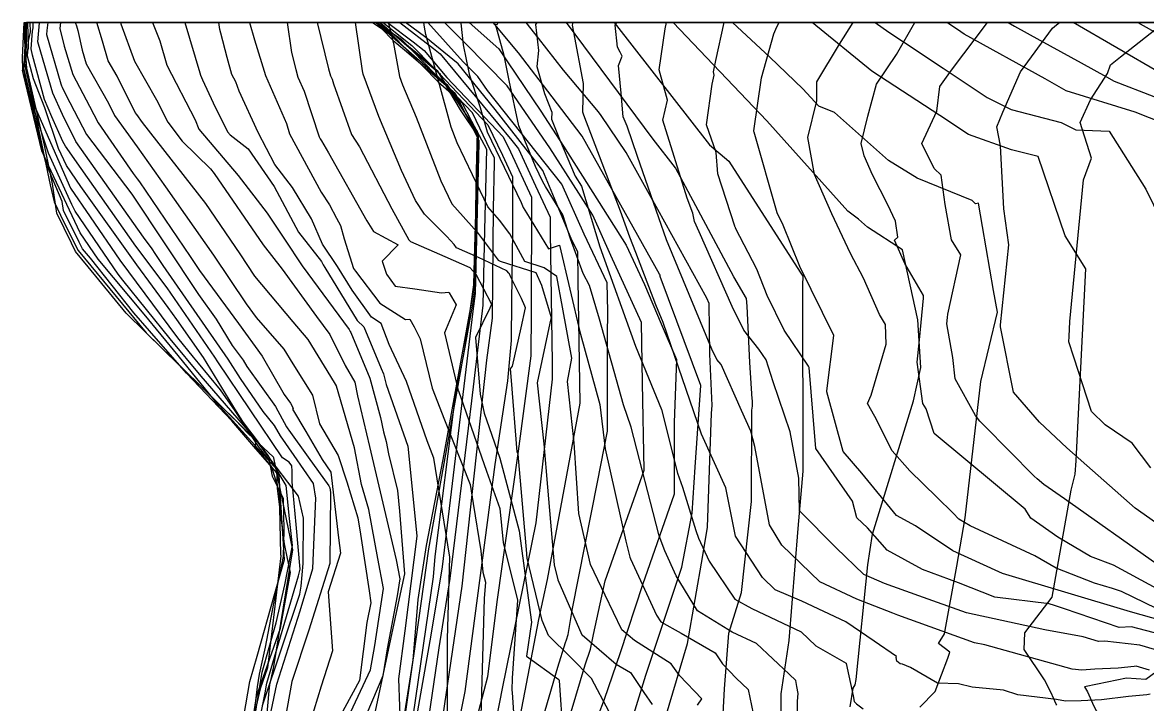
# Model space of a CAD drawing. Extents: x 0 to 298, y 0 to 220.
# Drawn here: x 0.01 to 49.19, y 190.17 to 220 of the extents above; entities that cross this region are included whole.
import ezdxf

# ---------------------------------------------------------------- set-up
doc = ezdxf.new("R2010")
doc.units = 0
doc.layers.add('LINES', color=1, linetype='CONTINUOUS')

msp = doc.modelspace()

# ---------------------------------------------------------------- linework, layer by layer
at = {"layer": 'LINES', "color": 1}
for points in [[(10.042, 189.292, 0), (10.236, 190.522, 0), (11.285, 193.507, 0), (11.727, 195.946, 0), (11.596, 196.554, 0), (11.456, 197.193, 0), (11.153, 199.615, 0), (11.122, 200.451, 0), (8.783, 203.047, 0), (8.696, 203.147, 0), (8.674, 203.174, 0), (8.674, 203.179, 0), (8.584, 203.268, 0), (6.81, 205.438, 0), (5.326, 207.25, 0), (3.318, 209.654, 0), (2.536, 210.805, 0), (1.138, 213.745, 0), (0.858, 214.382, 0), (0.048, 217.725, 0), (0.009, 217.898, 0), (0.026, 217.964, 0), (0.015, 218.472, 0), (0.081, 220, 0), (10.738, 220, 0), (15.314, 220, 0)], [(10.501, 190.134, 0), (10.56, 190.308, 0), (12.139, 194.996, 0), (12.19, 195.353, 0), (12.285, 196.346, 0), (12.288, 198.32, 0), (12.076, 199.291, 0), (10.636, 201.18, 0), (10.229, 201.751, 0), (7.812, 204.534, 0), (6.462, 206.164, 0), (4.398, 208.731, 0), (4.187, 208.995, 0), (2.314, 211.751, 0), (2.167, 212.046, 0), (1.936, 212.546, 0), (1.139, 214.281, 0), (0.471, 216.306, 0), (0.046, 218.056, 0), (0.133, 218.516, 0), (0.104, 220, 0), (10.741, 220, 0), (15.473, 220, 0), (15.658, 219.877, 0), (16.141, 219.487, 0), (18.177, 217.407, 0), (19.217, 216.494, 0), (19.644, 215.686, 0), (20.296, 214.465, 0), (20.208, 210.914, 0), (20.133, 207.641, 0), (19.63, 203.457, 0), (18.692, 195.678, 0), (18.202, 192.646, 0), (17.678, 189.086, 0)], [(9.599, 189.135, 0), (9.949, 191.175, 0), (10.264, 192.285, 0), (11.044, 195.033, 0), (11.469, 196.519, 0), (11.292, 199.247, 0), (11.233, 200.188, 0), (10.202, 201.356, 0), (9.166, 202.577, 0), (7.18, 204.657, 0), (5.565, 206.511, 0), (4.878, 207.306, 0), (2.975, 209.693, 0), (2.635, 210.104, 0), (2.492, 210.392, 0), (1.805, 211.773, 0), (1.745, 212.164, 0), (1.024, 213.856, 0), (0.44, 216.286, 0), (0.07, 217.911, 0), (0.129, 218.965, 0), (0.099, 219.383, 0), (0.094, 220, 0), (12.713, 220, 0), (14.501, 220, 0), (15.448, 220, 0), (15.826, 219.691, 0), (18.561, 217.283, 0), (19.072, 216.519, 0), (19.929, 215.024, 0), (19.836, 211.174, 0), (19.783, 208.243, 0), (19.316, 205.642, 0)], [(19.231, 195.355, 0), (20.309, 205.239, 0), (20.556, 207.073, 0), (20.592, 211.867, 0), (20.639, 213.854, 0), (20.644, 214.086, 0), (20.474, 214.406, 0), (19.686, 216.054, 0), (19.031, 216.741, 0), (16.587, 219.236, 0), (16.461, 219.323, 0), (15.474, 220, 0), (8.447, 220, 0), (0.23, 220, 0), (0.253, 218.865, 0), (0.085, 218.216, 0), (0.477, 216.501, 0), (0.483, 216.476, 0), (0.521, 216.389, 0), (2.113, 212.748, 0), (2.97, 211.496, 0), (4.263, 209.606, 0), (6.778, 206.205, 0), (7.469, 205.361, 0), (7.685, 205.096, 0), (8.647, 203.928, 0), (9.296, 203.012, 0), (10.313, 201.456, 0), (10.79, 200.841, 0), (10.929, 200.154, 0), (11.401, 199.204, 0), (11.428, 197.799, 0), (11.411, 196.643, 0), (10.987, 194.585, 0), (10.624, 192.678, 0), (10.355, 191.503, 0), (10.269, 190.953, 0), (9.803, 187.061, 0)], [(10.573, 188.308, 0), (10.799, 190.764, 0), (10.825, 191.038, 0), (10.896, 191.356, 0), (10.997, 191.839, 0), (11.822, 196.937, 0), (10.989, 200.955, 0), (10.978, 200.994, 0), (9.859, 202.039, 0), (9.309, 202.63, 0), (6.193, 205.663, 0), (4.534, 207.282, 0), (2.876, 209.31, 0), (2.326, 209.983, 0), (2.146, 210.356, 0), (1.515, 211.666, 0), (1.318, 212.938, 0), (0.964, 214.642, 0), (0.2, 218.001, 0), (0.156, 218.599, 0), (0.145, 220, 0), (6.098, 220, 0), (6.942, 220, 0), (15.621, 220, 0), (17.432, 218.518, 0), (18.142, 217.895, 0), (18.37, 217.511, 0), (19.892, 215.236, 0), (19.838, 213.508, 0), (19.748, 208.446, 0), (18.389, 200.883, 0)], [(16.634, 189.248, 0), (17.119, 192.301, 0), (17.767, 196.979, 0), (19.357, 205.829, 0), (19.733, 208.526, 0), (19.761, 209.668, 0), (19.928, 215.033, 0), (19.161, 216.179, 0), (18.462, 217.357, 0), (18.28, 217.72, 0), (17.439, 218.44, 0), (15.634, 220, 0), (2.441, 220, 0), (1.831, 220, 0), (0.181, 220, 0), (0.171, 219.77, 0), (0.158, 217.972, 0), (1.212, 212.906, 0), (1.391, 212.163, 0), (1.817, 211.272, 0), (2.438, 210.027, 0), (4.102, 208.019, 0), (5.421, 206.425, 0), (8.316, 203.602, 0), (10.207, 201.725, 0), (10.164, 201.451, 0), (10.895, 200.57, 0), (11.223, 199.475, 0), (11.294, 196.735, 0), (11.297, 196.688, 0), (11.298, 196.677, 0), (10.713, 191.772, 0), (10.392, 190.863, 0), (10.181, 189.904, 0)], [(1.588, 214.482, 0), (0.99, 216.269, 0), (0.493, 217.533, 0), (0.229, 218.52, 0), (0.276, 219.185, 0), (0.353, 219.59, 0), (0.345, 220, 0), (3.283, 220, 0), (15.77, 220, 0), (15.811, 219.973, 0), (17.026, 218.99, 0), (17.97, 218.026, 0), (20.351, 215.53, 0), (20.989, 214.197, 0), (21.431, 213.247, 0), (21.424, 210.843, 0), (21.388, 207.824, 0), (21.374, 206.089, 0), (21.21, 204.326, 0), (20.664, 200.67, 0), (19.341, 190.739, 0), (18.926, 188.632, 0)], [(9.992, 187.53, 0), (10.61, 190.678, 0), (10.683, 191.1, 0), (12.081, 195.793, 0), (12.142, 196.094, 0), (11.968, 198.046, 0), (11.801, 199.918, 0), (11.793, 200.371, 0), (11.776, 200.608, 0), (11.659, 200.768, 0), (11.379, 200.959, 0), (8.544, 205.159, 0), (8.42, 205.362, 0), (6.33, 208.392, 0), (4.969, 210.214, 0), (2.573, 213.614, 0), (1.884, 214.586, 0), (1.779, 214.802, 0), (1.29, 215.876, 0), (0.973, 216.639, 0), (0.453, 218.568, 0), (0.387, 218.846, 0), (0.443, 219.621, 0), (0.48, 219.766, 0), (0.476, 220, 0), (6.538, 220, 0), (12.054, 220, 0), (13.468, 220, 0), (13.558, 220, 0), (15.97, 220, 0), (17.085, 219.151, 0), (17.571, 218.776, 0), (18.553, 217.591, 0), (21.027, 214.997, 0), (21.338, 214.347, 0), (22.263, 212.359, 0), (22.25, 207.33, 0), (22.236, 205.42, 0), (21.675, 201.258, 0), (20.748, 194.661, 0), (20.335, 191.39, 0), (19.702, 188.932, 0)], [(10.576, 188.417, 0), (11.13, 191.063, 0), (12.149, 194.266, 0), (12.704, 196.124, 0), (12.828, 199.194, 0), (12.724, 199.838, 0), (11.878, 201.067, 0), (11.29, 201.926, 0), (11.023, 202.37, 0), (10.535, 202.989, 0), (9.539, 204.424, 0), (9.006, 205.272, 0), (6.159, 209.369, 0), (5.809, 209.894, 0), (5.671, 210.104, 0), (5.291, 210.618, 0), (2.333, 214.793, 0), (1.76, 215.974, 0), (1.333, 216.915, 0), (0.914, 218.349, 0), (0.679, 219.158, 0), (0.755, 219.981, 0), (0.758, 220, 0), (0.88, 220, 0), (8.497, 220, 0), (11.625, 220, 0), (11.844, 220, 0), (16.498, 220, 0), (17.98, 218.859, 0), (18.267, 218.624, 0), (21.405, 214.835, 0), (21.638, 214.546, 0), (21.699, 214.471, 0), (22.442, 212.863, 0), (23.083, 211.485, 0), (23.081, 210.821, 0), (23.17, 205.131, 0), (23.168, 204.406, 0), (22.45, 198.119, 0), (20.976, 190.876, 0), (20.48, 188.339, 0)], [(21.635, 188.942, 0), (22.586, 193.886, 0), (22.965, 195.645, 0), (24.387, 203.354, 0), (24.296, 208.729, 0), (24.28, 209.958, 0), (24.001, 210.56, 0), (22.75, 213.532, 0), (20.665, 216.2, 0), (19.053, 218.197, 0), (17.639, 219.347, 0), (16.755, 220, 0), (12.358, 220, 0), (8.408, 220, 0), (8.089, 220, 0), (3.056, 220, 0), (1.119, 220, 0), (1.069, 219.647, 0), (1.062, 219.469, 0), (1.687, 217.316, 0), (1.714, 217.226, 0), (1.741, 217.166, 0), (1.903, 216.831, 0), (2.808, 215.098, 0), (4.782, 212.49, 0), (7.701, 208.11, 0), (8.472, 207.025, 0), (9.18, 205.872, 0), (9.657, 205.226, 0), (9.814, 204.951, 0), (11.075, 203.209, 0), (11.553, 202.317, 0), (11.613, 202.231, 0), (11.654, 202.171, 0), (12.502, 200.984, 0), (13.406, 199.734, 0), (13.451, 199.654, 0), (13.462, 199.553, 0), (13.478, 199.44, 0), (13.444, 196.337, 0), (12.529, 193.426, 0), (11.784, 191.174, 0), (11.473, 189.48, 0)], [(23.745, 192.888, 0), (23.785, 193.007, 0), (23.861, 193.24, 0), (24.059, 194.371, 0), (25.152, 199.896, 0), (25.584, 202.125, 0), (25.589, 206.291, 0), (25.591, 207.356, 0), (25.572, 208.609, 0), (24.567, 210.747, 0), (23.586, 212.933, 0), (20.331, 217.03, 0), (19.913, 217.639, 0), (19.76, 217.794, 0), (19.274, 218.284, 0), (17.721, 220, 0), (14.583, 220, 0), (12.418, 220, 0), (8.953, 220, 0), (6.239, 220, 0), (5.715, 220, 0), (1.668, 220, 0), (1.642, 219.73, 0), (1.823, 218.962, 0), (2.21, 217.726, 0), (2.933, 216.339, 0), (3.314, 215.61, 0), (4.85, 213.4, 0), (5.026, 213.157, 0), (5.118, 213.03, 0), (7.337, 209.77, 0), (7.752, 209.151, 0), (9.458, 206.835, 0), (10.486, 205.413, 0), (11.45, 203.726, 0), (11.723, 203.349, 0), (11.835, 203.139, 0), (11.817, 203.082, 0), (12.388, 202.109, 0), (13.11, 200.883, 0), (13.494, 200.339, 0), (13.824, 197.463, 0), (13.916, 196.792, 0), (13.37, 195.104, 0), (13.563, 192.525, 0), (13.07, 190.968, 0), (12.417, 188.876, 0)], [(23.54, 188.331, 0), (24.611, 191.909, 0), (24.845, 192.591, 0), (24.968, 193.229, 0), (25.475, 195.584, 0), (27.184, 200.417, 0), (27.115, 204.243, 0), (27.068, 206.873, 0), (25.733, 209.805, 0), (24.946, 211.576, 0), (24.333, 212.541, 0), (23.056, 214.514, 0), (21.197, 217.226, 0), (19.368, 219.076, 0), (18.452, 220, 0), (14.838, 220, 0), (11.597, 220, 0), (4.849, 220, 0), (3.745, 220, 0), (3.259, 220, 0), (2.709, 220, 0), (2.335, 220, 0), (2.332, 219.973, 0), (2.372, 219.849, 0), (2.434, 219.651, 0), (2.611, 218.793, 0), (2.791, 218.195, 0), (3.763, 216.478, 0), (4.035, 215.933, 0), (5.027, 214.556, 0), (6.256, 212.806, 0), (8.36, 209.83, 0), (9.786, 207.699, 0), (10.23, 207.097, 0), (11.432, 205.709, 0), (11.826, 205.075, 0), (12.681, 203.698, 0), (12.998, 202.451, 0), (13.803, 201.06, 0), (14.186, 199.91, 0), (14.661, 198.338, 0), (14.79, 197.628, 0), (15.16, 195.148, 0), (15.238, 194.625, 0), (15.055, 193.76, 0), (14.734, 191.226, 0), (12.546, 187.17, 0)], [(14.25, 189.602, 0), (15.218, 191.688, 0), (15.415, 192.749, 0), (15.786, 195.241, 0), (15.547, 196.563, 0), (15.146, 198.705, 0), (14.829, 199.788, 0), (14.516, 201.4, 0), (13.736, 204.092, 0), (13.732, 204.113, 0), (13.655, 204.25, 0), (12.492, 206.129, 0), (11.84, 206.914, 0), (10.163, 208.905, 0), (9.527, 209.886, 0), (8.024, 212.083, 0), (5.251, 215.63, 0), (5.001, 215.975, 0), (4.933, 216.069, 0), (4.145, 217.648, 0), (3.76, 218.329, 0), (3.501, 219.188, 0), (3.259, 220, 0), (7.045, 220, 0), (7.776, 220, 0), (9.293, 220, 0), (14.378, 220, 0), (18.264, 220, 0), (19.538, 220, 0), (20.833, 218.841, 0), (21.211, 218.278, 0), (22.663, 216.125, 0), (23.656, 214.592, 0), (26.402, 210.266, 0), (27.195, 208.536, 0), (27.934, 206.818, 0), (28.604, 205.257, 0), (28.501, 202.507, 0), (28.492, 199.368, 0), (27.107, 195.412, 0), (26.135, 192.439, 0), (25.443, 190.392, 0), (24.613, 188.21, 0)], [(26.436, 188.798, 0), (27.257, 191.457, 0), (28.836, 196.184, 0), (29.277, 198.547, 0), (29.416, 200.551, 0), (29.661, 204.12, 0), (27.888, 208.886, 0), (27.883, 208.948, 0), (27.861, 208.986, 0), (24.476, 215.034, 0), (23.167, 216.753, 0), (21.687, 218.668, 0), (20.586, 220, 0), (18.138, 220, 0), (4.524, 220, 0), (4.443, 220, 0), (4.366, 220, 0), (4.346, 220, 0), (4.289, 220, 0), (4.304, 219.947, 0), (4.91, 218.302, 0), (5.867, 216.622, 0), (6.367, 215.64, 0), (6.983, 214.81, 0), (8.233, 213.605, 0), (8.388, 213.389, 0), (10.531, 210.269, 0), (11.365, 209.218, 0), (12.86, 207.135, 0), (13.446, 206.348, 0), (14.12, 204.999, 0), (14.53, 204.267, 0), (14.658, 203.679, 0), (15.178, 201.458, 0), (16.345, 196.507, 0), (16.507, 195.675, 0), (16.387, 194.925, 0), (15.945, 192.61, 0), (15.764, 191.433, 0), (15.062, 189.783, 0)], [(28.112, 189.603, 0), (29.084, 192.835, 0), (29.75, 196.684, 0), (29.958, 197.932, 0), (30.134, 202.918, 0), (30.157, 203.256, 0), (30.055, 205.497, 0), (30.033, 207.716, 0), (29.925, 207.94, 0), (27.779, 211.818, 0), (26.395, 214.314, 0), (25.305, 215.929, 0), (25.196, 216.09, 0), (23.652, 217.909, 0), (22.559, 219.317, 0), (22.029, 220, 0), (20.392, 220, 0), (15.391, 220, 0), (13.739, 220, 0), (12.045, 220, 0), (10.446, 220, 0), (5.698, 220, 0), (6.014, 219.194, 0), (6.314, 218.14, 0), (7.563, 215.744, 0), (7.717, 215.333, 0), (9.44, 213.312, 0), (10.699, 211.661, 0), (11.46, 210.519, 0), (12.228, 209.363, 0)], [(30.703, 190.853, 0), (30.888, 193.29, 0), (31.436, 195.071, 0), (31.881, 199.052, 0), (31.889, 203.052, 0), (31.926, 203.216, 0), (31.925, 203.475, 0), (31.909, 203.543, 0), (31.8, 205.134, 0), (31.69, 207.595, 0), (31.664, 207.933, 0), (31.112, 208.873, 0), (28.553, 213.645, 0), (27.575, 214.892, 0), (23.784, 220, 0), (22.352, 220, 0), (21.022, 220, 0), (17.478, 220, 0), (15.473, 220, 0), (7.108, 220, 0), (7.759, 217.802, 0), (7.791, 217.699, 0), (7.88, 217.495, 0), (8.347, 216.49, 0), (8.964, 215.223, 0), (9.092, 215.091, 0), (9.879, 214.469, 0), (11.017, 212.829, 0), (12.076, 210.833, 0), (13.079, 209.551, 0), (13.154, 209.399, 0), (13.221, 209.29, 0), (14.64, 206.967, 0), (14.931, 206.684, 0), (15.69, 204.861, 0), (15.785, 204.634, 0), (15.911, 204.168, 0), (16.852, 201.469, 0), (17.141, 198.565, 0), (17.242, 197.534, 0), (16.719, 193.391, 0), (16.445, 191.293, 0), (16.624, 186.518, 0)], [(18.59, 188.689, 0), (18.587, 193.029, 0), (18.69, 196.618, 0), (18.444, 198.151, 0), (17.996, 200.953, 0), (17.849, 201.325, 0), (17.698, 201.711, 0), (16.797, 204.306, 0), (16.032, 205.915, 0), (15.693, 206.839, 0), (15.267, 207.114, 0), (14.418, 208.295, 0), (13.781, 209.33, 0), (13.12, 210.301, 0), (12.639, 211.411, 0), (11.814, 212.783, 0), (11.045, 213.793, 0), (10.318, 215.189, 0), (9.482, 216.996, 0), (9.329, 217.404, 0), (9.159, 217.73, 0), (8.949, 218.468, 0), (8.679, 219.526, 0), (8.636, 219.696, 0), (8.591, 220, 0), (19.776, 220, 0), (21.428, 220, 0), (23.536, 220, 0), (24.008, 220, 0), (25.881, 220, 0), (30.045, 214.649, 0), (30.891, 213.939, 0), (34.004, 209.076, 0), (34.115, 208.904, 0), (34.118, 208.859, 0), (34.106, 208.563, 0), (34.116, 200.376, 0), (33.909, 197.876, 0), (33.513, 192.972, 0), (33.153, 190.633, 0), (33.145, 188.053, 0)], [(36.188, 190.071, 0), (36.316, 190.891, 0), (36.405, 191.037, 0), (36.457, 191.266, 0), (36.959, 196.28, 0), (37.165, 197.624, 0), (38.953, 203.457, 0), (39.274, 204.908, 0), (39.155, 206.996, 0), (38.476, 210.062, 0), (36.943, 211.049, 0), (36.557, 211.392, 0), (36.258, 211.612, 0), (36.088, 211.746, 0), (32.541, 215.706, 0), (28.453, 220, 0), (27.338, 220, 0), (26.813, 220, 0), (26.158, 220, 0), (21.105, 220, 0), (14.715, 220, 0), (13.497, 220, 0), (12.808, 220, 0), (9.932, 220, 0), (10.156, 219.244, 0), (10.635, 217.684, 0), (11.555, 215.582, 0), (11.685, 215.124, 0), (13.067, 212.585, 0), (13.429, 212.032, 0), (13.737, 211.438, 0), (13.908, 211.125, 0), (14.072, 210.542, 0), (14.482, 209.24, 0), (14.57, 209.124, 0), (15.627, 207.732, 0), (16.754, 207.004, 0), (16.942, 207.023, 0), (17.133, 206.691, 0), (17.399, 206.165, 0), (17.916, 204.006, 0), (18.46, 202.619, 0), (19.581, 199.788, 0), (19.712, 198.966, 0), (20.043, 196.893, 0), (20.132, 195.965, 0), (20.243, 195.526, 0), (20.193, 194.811, 0), (20.021, 188.644, 0)], [(39.241, 190.059, 0), (39.91, 190.746, 0), (40.457, 192.197, 0), (40.541, 192.468, 0), (40.049, 192.843, 0), (40.321, 193.265, 0), (40.86, 196.225, 0), (41.212, 198.333, 0), (41.905, 204.297, 0), (42.628, 207.326, 0), (42.461, 208.281, 0), (41.976, 211.084, 0), (41.801, 212.093, 0), (41.667, 212.076, 0), (41.53, 212.21, 0), (39.116, 213.188, 0), (37.86, 213.961, 0), (35.504, 216.063, 0), (34.819, 216.337, 0), (34.124, 217.099, 0), (32.672, 218.489, 0), (31.051, 220, 0), (29.239, 220, 0), (28.334, 220, 0), (22.028, 220, 0), (21.708, 220, 0), (20.28, 220, 0), (19.16, 220, 0), (11.578, 220, 0), (11.77, 218.686, 0), (11.957, 217.946, 0), (12.044, 217.605, 0), (12.32, 217.001, 0), (12.98, 214.998, 0), (13.025, 214.91, 0), (13.074, 214.825, 0), (13.379, 214.295, 0), (15.061, 211.326, 0), (15.355, 210.863, 0), (16.438, 210.273, 0), (15.738, 209.563, 0), (15.916, 208.99, 0), (16.305, 208.473, 0), (17.154, 208.354, 0), (18.321, 208.178, 0), (18.643, 208.211, 0), (18.659, 208.184, 0), (18.971, 207.646, 0), (18.459, 206.428, 0), (19.059, 203.9, 0), (19.062, 203.884, 0), (20.299, 200.385, 0), (20.873, 198.751, 0), (21.017, 197.258, 0), (21.653, 194.73, 0), (21.416, 191.318, 0), (21.402, 190.802, 0), (21.41, 190.695, 0), (21.555, 188.517, 0)], [(45.223, 190.149, 0), (45.203, 190.191, 0), (45.203, 190.192, 0), (45.035, 190.547, 0), (45.019, 190.58, 0), (44.696, 191.244, 0), (44.692, 191.25, 0), (43.792, 192.578, 0), (43.822, 193.312, 0), (45.026, 194.861, 0), (45.853, 199.54, 0), (46.022, 200.249, 0), (46.078, 200.828, 0), (46.122, 202.016, 0), (46.495, 209.224, 0), (45.589, 210.67, 0), (44.414, 214.137, 0), (43.249, 214.434, 0), (41.365, 215.106, 0), (40.104, 215.938, 0), (37.137, 217.876, 0), (34.528, 220, 0), (33.752, 220, 0), (33.703, 220, 0), (33.67, 220, 0), (32.43, 220, 0), (32.222, 220, 0), (26.678, 220, 0), (26.268, 220, 0), (22.968, 220, 0), (19.858, 220, 0), (12.891, 220, 0), (13.386, 217.975, 0), (13.48, 217.669, 0), (13.541, 217.528, 0), (13.603, 217.31, 0), (14.396, 215.097, 0), (14.743, 214.569, 0), (16.155, 211.845, 0), (16.896, 210.49, 0), (16.968, 210.419, 0), (18.472, 209.759, 0), (19.561, 209.284, 0), (19.832, 208.994, 0), (20.49, 207.705, 0), (20.515, 207.682, 0), (20.433, 207.512, 0), (19.811, 206.222, 0), (20.021, 203.74, 0), (20.186, 202.912, 0), (20.407, 202.288, 0), (20.881, 200.939, 0), (21.72, 197.764, 0), (22.03, 195.482, 0), (22.258, 193.776, 0), (22.039, 192.292, 0), (23.461, 191.267, 0), (23.463, 191.228, 0), (23.625, 188.895, 0)], [(25.656, 189.846, 0), (24.883, 191.306, 0), (23.958, 192.237, 0), (23.01, 193.184, 0), (22.72, 193.845, 0), (22.077, 196.579, 0), (22.057, 196.73, 0), (22.051, 196.774, 0), (21.676, 201.122, 0), (21.637, 201.229, 0), (21.383, 204.35, 0), (21.341, 204.85, 0), (21.427, 204.977, 0), (21.811, 206.645, 0), (21.995, 207.522, 0), (21.973, 207.595, 0), (21.82, 207.934, 0), (21.349, 208.884, 0), (21.298, 209.002, 0), (21.264, 209.039, 0), (21.182, 209.134, 0), (19.948, 209.729, 0), (18.981, 210.148, 0), (18.876, 210.288, 0), (18.561, 210.641, 0), (17.587, 211.615, 0), (17.193, 212.22, 0), (16.583, 213.529, 0), (15.589, 215.885, 0), (14.903, 217.739, 0), (14.871, 217.893, 0), (14.564, 220, 0), (18.543, 220, 0), (19.131, 220, 0), (19.881, 220, 0), (20.049, 220, 0), (23.358, 220, 0), (28.017, 220, 0), (31.111, 220, 0), (31.183, 220, 0), (33.43, 220, 0), (33.789, 220, 0), (33.9, 220, 0), (34.351, 220, 0), (36.531, 220, 0), (37.291, 220, 0), (37.886, 219.571, 0), (38.481, 219.183, 0), (40.256, 218.008, 0), (42.183, 216.715, 0), (43.234, 216.188, 0), (45.414, 215.632, 0), (46.052, 215.301, 0), (47.517, 215.252, 0), (49.118, 212.705, 0), (50.14, 210.631, 0)], [(15.314, 220, 0), (15.42, 219.927, 0), (15.703, 219.733, 0), (16.21, 219.214, 0), (16.708, 218.802, 0), (18.916, 216.911, 0), (19.94, 214.866, 0), (19.951, 214.848, 0), (19.964, 214.829, 0), (19.961, 214.744, 0), (19.801, 208.145, 0), (19.692, 207.368, 0), (18.699, 199.105, 0), (18.348, 196.194, 0), (17.866, 193.21, 0), (16.875, 187.572, 0)], [(50.53, 215.33, 0), (48.657, 216.083, 0), (45.635, 217.007, 0), (44.71, 217.543, 0), (41.18, 219.485, 0), (40.88, 219.699, 0), (40.413, 220, 0), (38.209, 220, 0), (37.94, 220, 0), (37.909, 220, 0), (32.83, 220, 0), (32.357, 220, 0), (32.046, 220, 0), (31.1, 220, 0), (30.003, 220, 0), (26.018, 220, 0), (25.724, 220, 0), (19.777, 220, 0), (18.611, 220, 0), (15.998, 220, 0), (16.221, 219.084, 0), (16.492, 217.642, 0), (16.62, 217.276, 0), (17.218, 215.862, 0), (18.299, 213.071, 0), (18.781, 212.066, 0), (19.879, 210.825, 0), (20.806, 209.603, 0), (20.855, 209.577, 0), (20.893, 209.565, 0), (22.449, 209.067, 0), (22.698, 208.516, 0), (23.119, 207.099, 0), (23.066, 206.851, 0), (22.513, 204.244, 0), (22.803, 201.577, 0), (22.96, 199.68, 0), (23.256, 196.277, 0), (23.41, 195.62, 0), (24.464, 193.22, 0), (24.465, 193.219, 0), (24.468, 193.215, 0), (25.955, 191.942, 0), (26.582, 191.577, 0), (27.169, 190.705, 0), (27.54, 190.167, 0)], [(29.515, 190.142, 0), (29.705, 190.417, 0), (28.724, 191.44, 0), (28.368, 191.958, 0), (26.756, 192.97, 0), (26.207, 193.44, 0), (25.482, 194.961, 0), (24.843, 196.292, 0), (24.334, 198.529, 0), (24.123, 201.614, 0), (23.834, 204.301, 0), (24.025, 205.32, 0), (23.619, 207.555, 0), (23.368, 208.896, 0), (22.819, 209.27, 0), (21.965, 209.543, 0), (21.32, 210.757, 0), (20.867, 211.355, 0), (20.355, 211.931, 0), (19.006, 214.744, 0), (18.742, 215.427, 0), (17.645, 219.473, 0), (17.579, 219.801, 0), (17.55, 220, 0), (17.927, 220, 0), (17.982, 220, 0), (18.053, 220, 0), (18.069, 220, 0), (18.383, 220, 0), (26.796, 220, 0), (28.878, 220, 0), (29.047, 220, 0), (30.572, 220, 0)], [(35.756, 220, 0), (35.62, 220, 0), (31.909, 220, 0), (31.01, 220, 0), (30.421, 220, 0), (29.769, 220, 0), (27.785, 220, 0), (25.358, 220, 0), (25.179, 220, 0), (19.183, 220, 0), (19.168, 219.973, 0), (19.277, 219.025, 0), (19.53, 217.734, 0), (20.013, 216.277, 0), (20.329, 215.221, 0), (21.805, 212.122, 0), (21.893, 211.916, 0), (22.037, 211.676, 0), (22.996, 210.1, 0), (23.489, 210.264, 0), (24.386, 206.413, 0), (24.399, 206.369, 0), (25.244, 203.287, 0), (25.476, 201.353, 0), (26.386, 197.321, 0), (26.557, 196.62, 0), (26.583, 196.55, 0), (27.721, 194.078, 0), (27.92, 193.784, 0), (28.807, 193.297, 0), (30.285, 192.437, 0), (30.607, 191.958, 0), (31.214, 191.324, 0), (31.73, 190.831, 0), (31.957, 189.775, 0)], [(33.902, 189.137, 0), (33.883, 190.313, 0), (33.922, 190.654, 0), (33.865, 190.957, 0), (33.809, 191.227, 0), (33.525, 191.504, 0), (32.093, 192.835, 0), (31.031, 193.34, 0), (29.519, 194.276, 0), (28.591, 195.806, 0), (28.09, 196.898, 0), (27.845, 197.553, 0), (27.843, 197.564, 0), (27.831, 197.614, 0), (26.612, 202.308, 0), (26.275, 203.28, 0), (25.24, 207.023, 0), (24.795, 208.502, 0), (24.525, 209.018, 0), (23.964, 210.544, 0), (23.633, 211.593, 0), (22.872, 212.831, 0), (22.75, 213.032, 0), (22.434, 213.708, 0), (21.709, 215.481, 0), (21.281, 217.458, 0), (21.062, 218.56, 0), (20.689, 219.921, 0), (20.755, 219.914, 0), (20.807, 220, 0), (25.574, 220, 0), (26.644, 220, 0), (26.912, 220, 0), (27.715, 220, 0), (30.043, 220, 0), (30.767, 220, 0), (33.69, 220, 0), (34.987, 220, 0), (36.009, 220, 0), (37.737, 220, 0), (41.961, 220, 0), (43.755, 220, 0), (48.76, 220, 0), (50.096, 219.263, 0)], [(51.241, 220, 0), (43.56, 220, 0), (41.573, 220, 0), (38.585, 220, 0), (37.132, 220, 0), (35.645, 220, 0), (33.572, 220, 0), (33.332, 220, 0), (30.987, 220, 0), (29.664, 220, 0), (28.796, 220, 0), (28.438, 220, 0), (25.567, 220, 0), (24.698, 220, 0), (24.634, 220, 0), (22.487, 220, 0), (22.435, 219.907, 0), (22.565, 218.777, 0), (22.489, 218.07, 0), (22.831, 216.893, 0), (23.147, 216.074, 0), (23.139, 215.771, 0), (23.488, 214.898, 0), (24.174, 213.285, 0), (24.444, 212.838, 0), (25.248, 210.184, 0), (26.813, 205.847, 0), (27.95, 203.079, 0), (28.642, 200.289, 0), (28.858, 199.677, 0), (29.437, 197.777, 0), (29.562, 197.454, 0), (30.028, 196.441, 0), (31.148, 194.782, 0), (31.896, 194.372, 0), (34.051, 193.349, 0), (34.692, 192.739, 0), (36.017, 191.974, 0), (36.014, 191.968, 0), (36.319, 190.551, 0), (36.371, 190.301, 0), (36.469, 190.199, 0), (36.761, 189.98, 0)], [(49.303, 190.62, 0), (49.161, 190.601, 0), (48.363, 190.522, 0), (47.176, 190.378, 0), (46.291, 190.328, 0), (45.605, 190.312, 0), (45.205, 190.388, 0), (43.527, 190.6, 0), (42.891, 190.804, 0), (41.52, 190.927, 0), (40.931, 191.079, 0), (40.016, 191.107, 0), (38.823, 191.787, 0), (38.476, 191.94, 0), (38.383, 191.957, 0), (38.237, 192.074, 0), (38.2, 192.232, 0), (38.215, 192.279, 0), (37.242, 192.941, 0), (36, 193.784, 0), (34.072, 194.69, 0), (32.909, 195.189, 0), (32.357, 195.722, 0), (31.173, 197.535, 0), (30.757, 199.648, 0), (29.693, 201.993, 0), (28.014, 206.878, 0), (27.699, 207.645, 0), (26.827, 209.936, 0), (26.559, 210.616, 0), (26.146, 211.753, 0), (24.551, 215.954, 0), (24.504, 216.071, 0), (24.535, 217.328, 0), (24.111, 219.581, 0), (24.047, 219.877, 0), (24.081, 219.997, 0), (24.092, 219.995, 0), (24.095, 220, 0), (24.353, 220, 0), (24.411, 220, 0), (24.776, 220, 0), (24.857, 220, 0), (28.17, 220, 0), (29.2, 220, 0), (33.36, 220, 0), (34.215, 220, 0), (34.889, 220, 0), (36.029, 220, 0), (38.815, 220, 0), (42.936, 220, 0), (49.698, 220, 0)], [(49.27, 191.681, 0), (48.689, 191.851, 0), (48.611, 191.833, 0), (47.905, 191.768, 0), (46.889, 191.717, 0), (46.313, 191.682, 0), (45.892, 191.713, 0), (42.082, 192.783, 0), (41.633, 192.875, 0), (38.279, 194.081, 0), (38.058, 194.161, 0), (36.488, 194.78, 0), (34.864, 195.531, 0), (33.198, 197.135, 0), (32.667, 198.037, 0), (32.02, 201.455, 0), (31.845, 202.121, 0), (31.441, 203.038, 0), (30.556, 205.047, 0), (30.359, 205.26, 0), (30.139, 205.711, 0), (28.162, 210.502, 0), (27.829, 211.455, 0), (26.899, 214.141, 0), (26.445, 215.473, 0), (26.267, 215.88, 0), (26.174, 216.907, 0), (26.064, 218.115, 0), (26.22, 218.524, 0), (26.134, 218.702, 0), (26.026, 218.926, 0), (25.924, 219.886, 0), (25.946, 219.929, 0), (25.992, 220, 0), (27.107, 220, 0), (27.171, 220, 0), (28.318, 220, 0), (30.066, 220, 0), (31.043, 220, 0), (31.388, 220, 0), (34.363, 220, 0), (35.23, 220, 0), (37.434, 220, 0), (39.365, 220, 0), (42.913, 220, 0), (48.585, 220, 0), (49.69, 220, 0)], [(50.14, 192.387, 0), (48.849, 192.763, 0), (47.328, 192.945, 0), (47.043, 192.931, 0), (46.382, 193.129, 0), (44.705, 193.433, 0), (41.279, 194.179, 0), (39.193, 194.925, 0), (37.697, 195.469, 0), (36.785, 195.861, 0), (35.582, 197.019, 0), (33.982, 198.647, 0), (33.949, 200.07, 0), (33.565, 202.098, 0), (32.831, 204.28, 0), (32.52, 205.241, 0), (32.195, 205.717, 0), (31.546, 206.545, 0), (31.03, 207.58, 0), (29.591, 210.842, 0), (29.385, 211.291, 0), (29.31, 211.656, 0), (29.07, 212.318, 0), (28.008, 215.729, 0), (28.208, 216.599, 0), (27.845, 217.926, 0), (28.109, 219.727, 0), (28.161, 220, 0), (33.03, 220, 0), (33.444, 220, 0), (33.77, 220, 0), (34.321, 220, 0), (35.668, 220, 0), (42.118, 220, 0), (46.778, 220, 0), (49.156, 220, 0), (51.759, 220, 0)], [(50.437, 193.063, 0), (48.486, 193.568, 0), (47.957, 193.54, 0), (45.566, 194.361, 0), (45.122, 194.498, 0), (44.892, 194.569, 0), (42.518, 194.867, 0), (40.924, 195.5, 0), (39.352, 196.07, 0), (37.807, 196.929, 0), (36.943, 197.896, 0), (36.487, 198.33, 0), (36.294, 199.073, 0), (34.687, 201.369, 0), (34.571, 202.779, 0), (34.396, 204.916, 0), (34.386, 204.946, 0), (34.375, 204.963, 0), (33.299, 206.537, 0), (32.56, 208.063, 0), (32.105, 209.21, 0), (31.182, 211.004, 0), (31.171, 211.029, 0), (31.157, 211.056, 0), (31.151, 211.072, 0), (31.144, 211.093, 0), (30.408, 213.376, 0), (30.336, 214.314, 0), (29.908, 215.531, 0), (30.162, 217.304, 0), (30.252, 217.699, 0), (30.211, 217.849, 0), (30.317, 218.339, 0), (30.68, 220, 0), (33.081, 220, 0), (33.328, 220, 0), (36.282, 220, 0), (37.157, 220, 0), (42.265, 220, 0), (45.929, 220, 0), (48.094, 220, 0), (49.493, 220, 0)], [(30.572, 220, 0), (31.916, 220, 0), (32.333, 220, 0), (34.021, 220, 0), (35.759, 220, 0), (37.129, 220, 0), (39.446, 220, 0), (43.105, 220, 0), (43.372, 219.837, 0), (44.488, 219.223, 0), (46.296, 218.229, 0), (47.397, 217.623, 0), (47.732, 217.429, 0), (51.195, 216.089, 0)], [(51.144, 193.467, 0), (48.446, 194.231, 0), (42.854, 195.898, 0), (42.687, 195.969, 0), (40.68, 196.9, 0), (39.042, 197.987, 0), (38.221, 198.444, 0), (36.699, 200.297, 0), (35.888, 201.245, 0), (35.175, 203.852, 0), (35.174, 203.864, 0), (35.173, 203.872, 0), (35.169, 203.89, 0), (35.48, 206.317, 0), (33.997, 209.328, 0), (33.268, 211.142, 0), (32.998, 211.674, 0), (31.99, 215.203, 0), (31.981, 215.238, 0), (31.983, 215.244, 0), (31.983, 215.256, 0), (32.317, 217.581, 0), (32.853, 219.499, 0), (32.986, 219.812, 0), (33.093, 220, 0), (41.299, 220, 0), (43.858, 220, 0), (47.769, 220, 0), (49.494, 220, 0)], [(50.599, 193.882, 0), (48.058, 195.119, 0), (47.657, 195.243, 0), (46.877, 195.483, 0), (45.196, 196.13, 0), (44.265, 196.677, 0), (41.442, 197.985, 0), (40.947, 198.278, 0), (40.687, 198.543, 0), (39.985, 199.241, 0), (38.793, 200.399, 0), (38.034, 201.263, 0), (37.269, 202.768, 0), (36.951, 203.336, 0), (37.107, 203.699, 0), (37.765, 205.936, 0), (37.729, 206.793, 0), (37.48, 207.223, 0), (36.769, 208.822, 0), (36.21, 209.89, 0), (35.389, 211.629, 0), (34.626, 213.353, 0), (34.343, 214.972, 0), (34.738, 216.578, 0), (34.738, 217.409, 0), (35.719, 219.059, 0), (36.324, 220, 0), (41.618, 220, 0), (43.273, 220, 0), (46.498, 220, 0), (48.581, 220, 0), (49.725, 220, 0)], [(49.755, 217.78, 0), (45.937, 220, 0), (44.208, 220, 0), (43.781, 220, 0), (39.737, 220, 0), (39.035, 220, 0), (36.927, 220, 0), (35.756, 220, 0)], [(49.614, 195.238, 0), (47.699, 196.263, 0), (46.692, 196.651, 0), (45.27, 197.485, 0), (44.092, 198.315, 0), (43.838, 198.71, 0), (39.868, 202.03, 0), (39.511, 203.097, 0), (39.372, 203.34, 0), (39.12, 205.139, 0), (39.219, 206.124, 0), (39.401, 207.942, 0), (39.396, 208.059, 0), (38.579, 209.459, 0), (38.125, 210.48, 0), (38.27, 210.611, 0), (38.17, 211.306, 0), (37.842, 212.021, 0), (37.163, 213.343, 0), (36.804, 214.172, 0), (36.665, 214.711, 0), (36.957, 215.901, 0), (37.346, 217.296, 0), (38.223, 218.604, 0), (39.015, 220, 0), (40.481, 220, 0), (40.938, 220, 0), (46.382, 220, 0), (47.23, 220, 0), (48.056, 220, 0), (52.677, 220, 0)], [(49.597, 196.309, 0), (45.557, 199.163, 0), (44.661, 199.793, 0), (44.366, 200.038, 0), (44.229, 200.158, 0), (42.044, 202.381, 0), (41.858, 202.562, 0), (41.676, 202.818, 0), (40.778, 204.418, 0), (40.681, 205.351, 0), (40.413, 206.817, 0), (40.441, 207.093, 0), (40.456, 207.241, 0), (41.031, 209.844, 0), (40.62, 210.489, 0), (40.337, 212.039, 0), (40.165, 213.324, 0), (39.861, 213.61, 0), (39.323, 214.714, 0), (39.986, 216.12, 0), (40.114, 217.207, 0), (40.619, 217.912, 0), (42.195, 220, 0), (44.902, 220, 0), (47.67, 220, 0), (48.113, 220, 0), (48.37, 220, 0), (48.785, 220, 0), (50.157, 220, 0)], [(42.77, 206.69, 0), (42.767, 206.718, 0), (42.764, 206.731, 0), (42.769, 206.774, 0), (43.128, 210.269, 0), (42.909, 211.854, 0), (42.762, 214.6, 0), (42.599, 215.444, 0), (42.872, 216.072, 0), (43.637, 217.843, 0), (45.038, 219.747, 0), (45.208, 219.899, 0), (45.335, 220, 0), (51.473, 220, 0)], [(49.332, 200.525, 0), (48.522, 201.607, 0), (47.338, 202.411, 0), (46.747, 202.988, 0), (45.962, 205.364, 0), (45.744, 206.027, 0), (45.77, 206.274, 0), (45.791, 206.928, 0), (46.396, 213.119, 0), (46.734, 214.06, 0), (46.246, 215.626, 0), (46.701, 216.615, 0), (47.445, 217.768, 0), (47.574, 218.149, 0), (48.014, 218.498, 0), (49.915, 220, 0)], [(9.988, 188.556, 0), (10.492, 191.586, 0), (11.096, 193.751, 0), (11.473, 195.412, 0), (11.805, 197.133, 0), (11.683, 198.311, 0), (11.533, 199.755, 0), (10.743, 201.067, 0), (10.191, 201.828, 0), (9.797, 202.328, 0), (9.645, 202.547, 0), (9.368, 202.987, 0), (7.918, 205.356, 0), (6.749, 207.008, 0), (6.379, 207.542, 0), (5.013, 209.395, 0), (2.557, 212.829, 0), (1.929, 213.747, 0), (1.588, 214.482, 0)], [(12.228, 209.363, 0), (14.284, 206.574, 0), (14.338, 206.491, 0), (14.358, 206.443, 0), (15.192, 204.441, 0), (15.655, 202.728, 0), (15.785, 202.095, 0), (15.906, 201.677, 0), (16.012, 201.13, 0), (16.397, 199.533, 0), (16.496, 198.624, 0), (16.619, 196.987, 0), (16.701, 195.888, 0), (16.469, 194.805, 0), (15.044, 188.098, 0)], [(50.421, 197.506, 0), (48.655, 198.758, 0), (45.662, 201.402, 0), (44.462, 202.515, 0), (43.338, 203.828, 0), (42.77, 206.69, 0)], [(19.316, 205.642, 0), (18.887, 203.441, 0), (18.032, 196.644, 0), (17.959, 195.752, 0), (16.977, 188.945, 0)], [(18.389, 200.883, 0), (17.656, 197.12, 0), (17.29, 194.762, 0), (17.075, 192.118, 0), (16.705, 189.558, 0)], [(18.265, 188.82, 0), (18.527, 190.593, 0), (19.231, 195.355, 0)], [(22.372, 188.261, 0), (23.416, 191.799, 0), (23.745, 192.888, 0)], [(49.77, 191.747, 0), (49.121, 191.272, 0), (48.268, 191.32, 0), (47.002, 191.064, 0), (46.431, 190.949, 0), (46.472, 190.88, 0), (46.565, 190.725, 0), (46.85, 190.103, 0), (47.044, 189.727, 0), (47.314, 189.248, 0), (49.339, 185.967, 0)], [(30.577, 188.677, 0), (30.703, 190.853, 0)]]:
    msp.add_polyline3d(points, dxfattribs=at)

doc.saveas('drawing.dxf')
